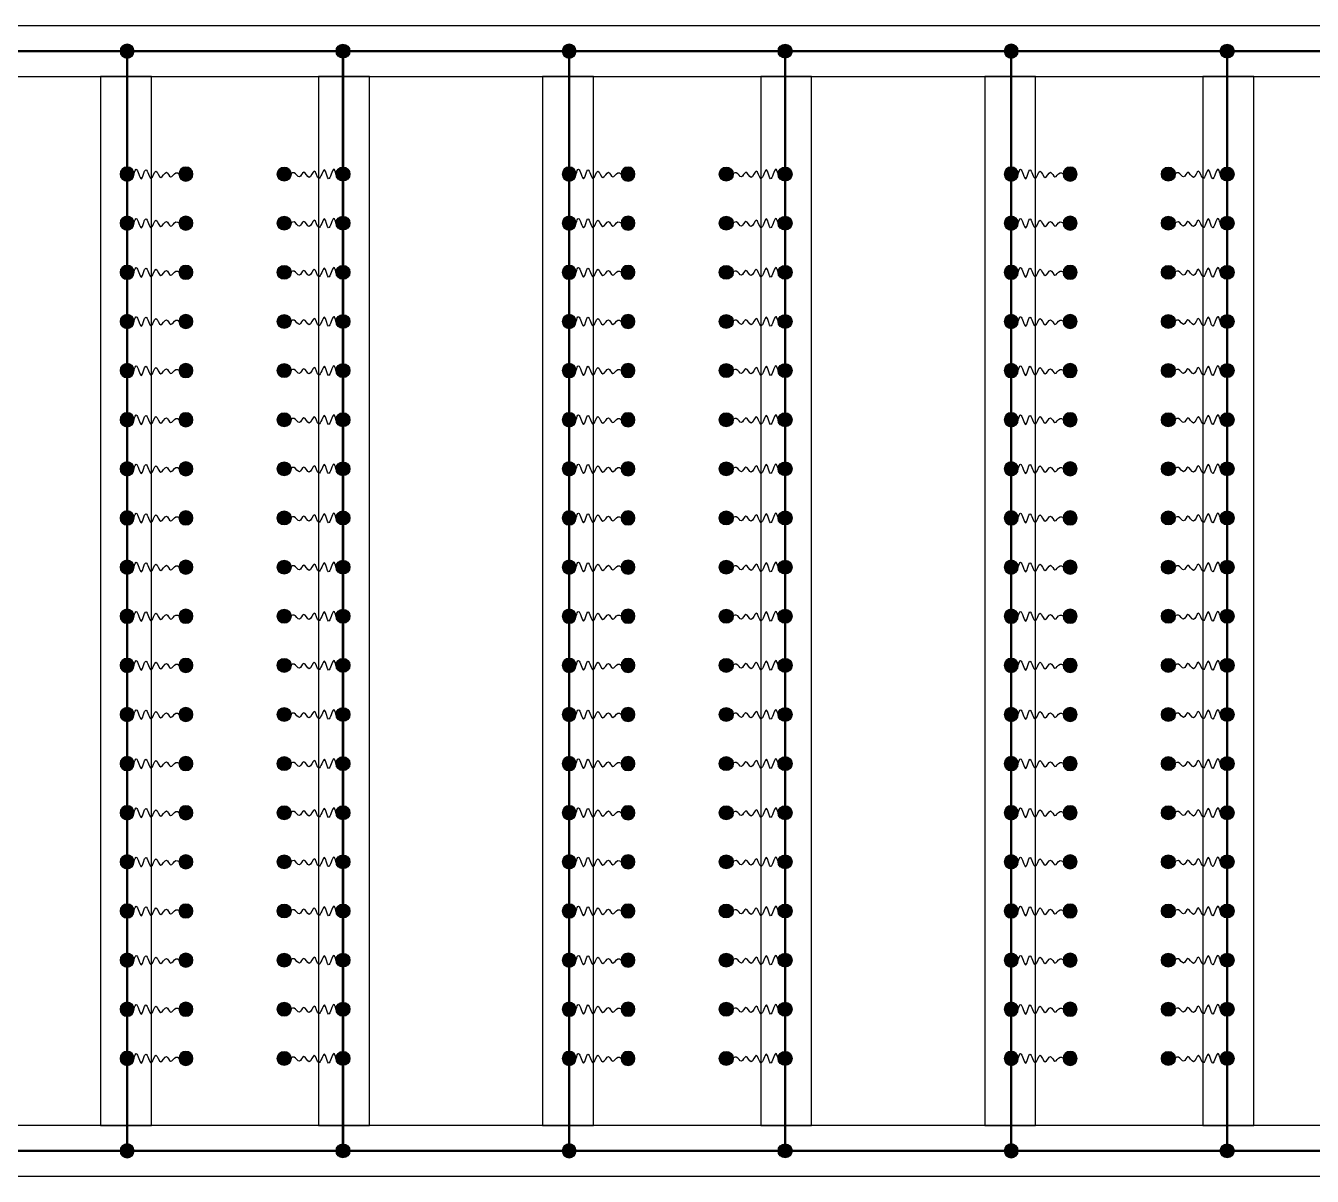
# Model space of a CAD drawing. Header units: millimetres. Extents: x -120884 to 122161, y 4425 to 84147.
# Drawn here: x 37606 to 53321, y 36687 to 50738 of the extents above; entities that cross this region are included whole.
import ezdxf

# ---------------------------------------------------------------- set-up
doc = ezdxf.new("R2010")
doc.units = ezdxf.units.MM
doc.header["$LTSCALE"] = 150
doc.linetypes.add('D1', pattern=[3, 1, -1, 1])
doc.layers.add('-----21 Embeded Wire in Ceiling or Wall_전기', color=3, linetype='Continuous')
doc.layers.add('-----27 Communication Cable Tray', color=2, linetype='Continuous')

# ---------------------------------------------------------------- blocks, each defined once
blk = doc.blocks.new('A$C10f95c32')
h = blk.add_hatch(color=0)
edge = h.paths.add_edge_path()
edge.add_arc((64, 64), 64, 720, 1080, ccw=False)
at = {"color": 0}
blk.add_circle((64, 64), 64, dxfattribs=at)

msp = doc.modelspace()

# ---------------------------------------------------------------- linework, layer by layer
at = {"layer": '-----21 Embeded Wire in Ceiling or Wall_전기', "linetype": 'D1', "ltscale": 0.5, "const_width": 30, "elevation": 0}
msp.add_lwpolyline([(26350.4, 50427.1), (86374.4, 50427.1), (86374.4, 36997.7), (26350.4, 36997.7)], close=True, dxfattribs=at)
for points in [[(38843.7, 36997.7), (38843.7, 50427.1)], [(41481, 36997.7), (41481, 50427.1)], [(44243.7, 36997.7), (44243.7, 50427.1)], [(46881, 36997.7), (46881, 50427.1)], [(49643.7, 36997.7), (49643.7, 50427.1)], [(52281, 36997.7), (52281, 50427.1)]]:
    msp.add_lwpolyline(points, dxfattribs=at)
at = {"layer": '-----21 Embeded Wire in Ceiling or Wall_전기'}
for points in [[(38843.7, 48926.2), (38897.4, 48867.4), (38956.5, 48984.9), (39020.4, 48868.1), (39071.4, 48978.8), (39138.7, 48872.1), (39195.8, 48963.8), (39256.3, 48885.7), (39323.6, 48948.2), (39375.9, 48891.2), (39439.3, 48941.4), (39522.9, 48912.2), (39562.4, 48926.2)], [(41481, 48926.2), (41427.3, 48867.4), (41368.2, 48984.9), (41304.3, 48868.1), (41253.3, 48978.8), (41186, 48872.1), (41128.9, 48963.8), (41068.4, 48885.7), (41001.1, 48948.2), (40948.8, 48891.2), (40885.4, 48941.4), (40801.8, 48912.2), (40762.4, 48926.2)], [(44243.7, 48926.2), (44297.4, 48867.4), (44356.5, 48984.9), (44420.4, 48868.1), (44471.4, 48978.8), (44538.7, 48872.1), (44595.8, 48963.8), (44656.3, 48885.7), (44723.6, 48948.2), (44775.9, 48891.2), (44839.3, 48941.4), (44922.9, 48912.2), (44962.4, 48926.2)], [(46881, 48926.2), (46827.3, 48867.4), (46768.2, 48984.9), (46704.3, 48868.1), (46653.3, 48978.8), (46586, 48872.1), (46528.9, 48963.8), (46468.4, 48885.7), (46401.1, 48948.2), (46348.8, 48891.2), (46285.4, 48941.4), (46201.8, 48912.2), (46162.4, 48926.2)], [(49643.7, 48926.2), (49697.4, 48867.4), (49756.5, 48984.9), (49820.4, 48868.1), (49871.4, 48978.8), (49938.7, 48872.1), (49995.8, 48963.8), (50056.3, 48885.7), (50123.6, 48948.2), (50175.9, 48891.2), (50239.3, 48941.4), (50322.9, 48912.2), (50362.4, 48926.2)], [(52281, 48926.2), (52227.3, 48867.4), (52168.2, 48984.9), (52104.3, 48868.1), (52053.3, 48978.8), (51986, 48872.1), (51928.9, 48963.8), (51868.4, 48885.7), (51801.1, 48948.2), (51748.8, 48891.2), (51685.4, 48941.4), (51601.8, 48912.2), (51562.4, 48926.2)], [(38843.7, 48326.2), (38897.4, 48267.4), (38956.5, 48384.9), (39020.4, 48268.1), (39071.4, 48378.8), (39138.7, 48272.1), (39195.8, 48363.8), (39256.3, 48285.7), (39323.6, 48348.2), (39375.9, 48291.2), (39439.3, 48341.4), (39522.9, 48312.2), (39562.4, 48326.2)], [(41481, 48326.2), (41427.3, 48267.4), (41368.2, 48384.9), (41304.3, 48268.1), (41253.3, 48378.8), (41186, 48272.1), (41128.9, 48363.8), (41068.4, 48285.7), (41001.1, 48348.2), (40948.8, 48291.2), (40885.4, 48341.4), (40801.8, 48312.2), (40762.4, 48326.2)], [(44243.7, 48326.2), (44297.4, 48267.4), (44356.5, 48384.9), (44420.4, 48268.1), (44471.4, 48378.8), (44538.7, 48272.1), (44595.8, 48363.8), (44656.3, 48285.7), (44723.6, 48348.2), (44775.9, 48291.2), (44839.3, 48341.4), (44922.9, 48312.2), (44962.4, 48326.2)], [(46881, 48326.2), (46827.3, 48267.4), (46768.2, 48384.9), (46704.3, 48268.1), (46653.3, 48378.8), (46586, 48272.1), (46528.9, 48363.8), (46468.4, 48285.7), (46401.1, 48348.2), (46348.8, 48291.2), (46285.4, 48341.4), (46201.8, 48312.2), (46162.4, 48326.2)], [(49643.7, 48326.2), (49697.4, 48267.4), (49756.5, 48384.9), (49820.4, 48268.1), (49871.4, 48378.8), (49938.7, 48272.1), (49995.8, 48363.8), (50056.3, 48285.7), (50123.6, 48348.2), (50175.9, 48291.2), (50239.3, 48341.4), (50322.9, 48312.2), (50362.4, 48326.2)], [(52281, 48326.2), (52227.3, 48267.4), (52168.2, 48384.9), (52104.3, 48268.1), (52053.3, 48378.8), (51986, 48272.1), (51928.9, 48363.8), (51868.4, 48285.7), (51801.1, 48348.2), (51748.8, 48291.2), (51685.4, 48341.4), (51601.8, 48312.2), (51562.4, 48326.2)], [(38843.7, 47726.2), (38897.4, 47667.4), (38956.5, 47784.9), (39020.4, 47668.1), (39071.4, 47778.8), (39138.7, 47672.1), (39195.8, 47763.8), (39256.3, 47685.7), (39323.6, 47748.2), (39375.9, 47691.2), (39439.3, 47741.4), (39522.9, 47712.2), (39562.4, 47726.2)], [(41481, 47726.2), (41427.3, 47667.4), (41368.2, 47784.9), (41304.3, 47668.1), (41253.3, 47778.8), (41186, 47672.1), (41128.9, 47763.8), (41068.4, 47685.7), (41001.1, 47748.2), (40948.8, 47691.2), (40885.4, 47741.4), (40801.8, 47712.2), (40762.4, 47726.2)], [(44243.7, 47726.2), (44297.4, 47667.4), (44356.5, 47784.9), (44420.4, 47668.1), (44471.4, 47778.8), (44538.7, 47672.1), (44595.8, 47763.8), (44656.3, 47685.7), (44723.6, 47748.2), (44775.9, 47691.2), (44839.3, 47741.4), (44922.9, 47712.2), (44962.4, 47726.2)], [(46881, 47726.2), (46827.3, 47667.4), (46768.2, 47784.9), (46704.3, 47668.1), (46653.3, 47778.8), (46586, 47672.1), (46528.9, 47763.8), (46468.4, 47685.7), (46401.1, 47748.2), (46348.8, 47691.2), (46285.4, 47741.4), (46201.8, 47712.2), (46162.4, 47726.2)], [(49643.7, 47726.2), (49697.4, 47667.4), (49756.5, 47784.9), (49820.4, 47668.1), (49871.4, 47778.8), (49938.7, 47672.1), (49995.8, 47763.8), (50056.3, 47685.7), (50123.6, 47748.2), (50175.9, 47691.2), (50239.3, 47741.4), (50322.9, 47712.2), (50362.4, 47726.2)], [(52281, 47726.2), (52227.3, 47667.4), (52168.2, 47784.9), (52104.3, 47668.1), (52053.3, 47778.8), (51986, 47672.1), (51928.9, 47763.8), (51868.4, 47685.7), (51801.1, 47748.2), (51748.8, 47691.2), (51685.4, 47741.4), (51601.8, 47712.2), (51562.4, 47726.2)], [(38843.7, 47126.2), (38897.4, 47067.4), (38956.5, 47184.9), (39020.4, 47068.1), (39071.4, 47178.8), (39138.7, 47072.1), (39195.8, 47163.8), (39256.3, 47085.7), (39323.6, 47148.2), (39375.9, 47091.2), (39439.3, 47141.4), (39522.9, 47112.2), (39562.4, 47126.2)], [(41481, 47126.2), (41427.3, 47067.4), (41368.2, 47184.9), (41304.3, 47068.1), (41253.3, 47178.8), (41186, 47072.1), (41128.9, 47163.8), (41068.4, 47085.7), (41001.1, 47148.2), (40948.8, 47091.2), (40885.4, 47141.4), (40801.8, 47112.2), (40762.4, 47126.2)], [(44243.7, 47126.2), (44297.4, 47067.4), (44356.5, 47184.9), (44420.4, 47068.1), (44471.4, 47178.8), (44538.7, 47072.1), (44595.8, 47163.8), (44656.3, 47085.7), (44723.6, 47148.2), (44775.9, 47091.2), (44839.3, 47141.4), (44922.9, 47112.2), (44962.4, 47126.2)], [(46881, 47126.2), (46827.3, 47067.4), (46768.2, 47184.9), (46704.3, 47068.1), (46653.3, 47178.8), (46586, 47072.1), (46528.9, 47163.8), (46468.4, 47085.7), (46401.1, 47148.2), (46348.8, 47091.2), (46285.4, 47141.4), (46201.8, 47112.2), (46162.4, 47126.2)], [(49643.7, 47126.2), (49697.4, 47067.4), (49756.5, 47184.9), (49820.4, 47068.1), (49871.4, 47178.8), (49938.7, 47072.1), (49995.8, 47163.8), (50056.3, 47085.7), (50123.6, 47148.2), (50175.9, 47091.2), (50239.3, 47141.4), (50322.9, 47112.2), (50362.4, 47126.2)], [(52281, 47126.2), (52227.3, 47067.4), (52168.2, 47184.9), (52104.3, 47068.1), (52053.3, 47178.8), (51986, 47072.1), (51928.9, 47163.8), (51868.4, 47085.7), (51801.1, 47148.2), (51748.8, 47091.2), (51685.4, 47141.4), (51601.8, 47112.2), (51562.4, 47126.2)], [(38843.7, 46526.2), (38897.4, 46467.4), (38956.5, 46584.9), (39020.4, 46468.1), (39071.4, 46578.8), (39138.7, 46472.1), (39195.8, 46563.8), (39256.3, 46485.7), (39323.6, 46548.2), (39375.9, 46491.2), (39439.3, 46541.4), (39522.9, 46512.2), (39562.4, 46526.2)], [(41481, 46526.2), (41427.3, 46467.4), (41368.2, 46584.9), (41304.3, 46468.1), (41253.3, 46578.8), (41186, 46472.1), (41128.9, 46563.8), (41068.4, 46485.7), (41001.1, 46548.2), (40948.8, 46491.2), (40885.4, 46541.4), (40801.8, 46512.2), (40762.4, 46526.2)], [(44243.7, 46526.2), (44297.4, 46467.4), (44356.5, 46584.9), (44420.4, 46468.1), (44471.4, 46578.8), (44538.7, 46472.1), (44595.8, 46563.8), (44656.3, 46485.7), (44723.6, 46548.2), (44775.9, 46491.2), (44839.3, 46541.4), (44922.9, 46512.2), (44962.4, 46526.2)], [(46881, 46526.2), (46827.3, 46467.4), (46768.2, 46584.9), (46704.3, 46468.1), (46653.3, 46578.8), (46586, 46472.1), (46528.9, 46563.8), (46468.4, 46485.7), (46401.1, 46548.2), (46348.8, 46491.2), (46285.4, 46541.4), (46201.8, 46512.2), (46162.4, 46526.2)], [(49643.7, 46526.2), (49697.4, 46467.4), (49756.5, 46584.9), (49820.4, 46468.1), (49871.4, 46578.8), (49938.7, 46472.1), (49995.8, 46563.8), (50056.3, 46485.7), (50123.6, 46548.2), (50175.9, 46491.2), (50239.3, 46541.4), (50322.9, 46512.2), (50362.4, 46526.2)], [(52281, 46526.2), (52227.3, 46467.4), (52168.2, 46584.9), (52104.3, 46468.1), (52053.3, 46578.8), (51986, 46472.1), (51928.9, 46563.8), (51868.4, 46485.7), (51801.1, 46548.2), (51748.8, 46491.2), (51685.4, 46541.4), (51601.8, 46512.2), (51562.4, 46526.2)], [(38843.7, 45926.2), (38897.4, 45867.4), (38956.5, 45984.9), (39020.4, 45868.1), (39071.4, 45978.8), (39138.7, 45872.1), (39195.8, 45963.8), (39256.3, 45885.7), (39323.6, 45948.2), (39375.9, 45891.2), (39439.3, 45941.4), (39522.9, 45912.2), (39562.4, 45926.2)], [(41481, 45926.2), (41427.3, 45867.4), (41368.2, 45984.9), (41304.3, 45868.1), (41253.3, 45978.8), (41186, 45872.1), (41128.9, 45963.8), (41068.4, 45885.7), (41001.1, 45948.2), (40948.8, 45891.2), (40885.4, 45941.4), (40801.8, 45912.2), (40762.4, 45926.2)], [(44243.7, 45926.2), (44297.4, 45867.4), (44356.5, 45984.9), (44420.4, 45868.1), (44471.4, 45978.8), (44538.7, 45872.1), (44595.8, 45963.8), (44656.3, 45885.7), (44723.6, 45948.2), (44775.9, 45891.2), (44839.3, 45941.4), (44922.9, 45912.2), (44962.4, 45926.2)], [(46881, 45926.2), (46827.3, 45867.4), (46768.2, 45984.9), (46704.3, 45868.1), (46653.3, 45978.8), (46586, 45872.1), (46528.9, 45963.8), (46468.4, 45885.7), (46401.1, 45948.2), (46348.8, 45891.2), (46285.4, 45941.4), (46201.8, 45912.2), (46162.4, 45926.2)], [(49643.7, 45926.2), (49697.4, 45867.4), (49756.5, 45984.9), (49820.4, 45868.1), (49871.4, 45978.8), (49938.7, 45872.1), (49995.8, 45963.8), (50056.3, 45885.7), (50123.6, 45948.2), (50175.9, 45891.2), (50239.3, 45941.4), (50322.9, 45912.2), (50362.4, 45926.2)], [(52281, 45926.2), (52227.3, 45867.4), (52168.2, 45984.9), (52104.3, 45868.1), (52053.3, 45978.8), (51986, 45872.1), (51928.9, 45963.8), (51868.4, 45885.7), (51801.1, 45948.2), (51748.8, 45891.2), (51685.4, 45941.4), (51601.8, 45912.2), (51562.4, 45926.2)], [(38843.7, 45326.2), (38897.4, 45267.4), (38956.5, 45384.9), (39020.4, 45268.1), (39071.4, 45378.8), (39138.7, 45272.1), (39195.8, 45363.8), (39256.3, 45285.7), (39323.6, 45348.2), (39375.9, 45291.2), (39439.3, 45341.4), (39522.9, 45312.2), (39562.4, 45326.2)], [(41481, 45326.2), (41427.3, 45267.4), (41368.2, 45384.9), (41304.3, 45268.1), (41253.3, 45378.8), (41186, 45272.1), (41128.9, 45363.8), (41068.4, 45285.7), (41001.1, 45348.2), (40948.8, 45291.2), (40885.4, 45341.4), (40801.8, 45312.2), (40762.4, 45326.2)], [(44243.7, 45326.2), (44297.4, 45267.4), (44356.5, 45384.9), (44420.4, 45268.1), (44471.4, 45378.8), (44538.7, 45272.1), (44595.8, 45363.8), (44656.3, 45285.7), (44723.6, 45348.2), (44775.9, 45291.2), (44839.3, 45341.4), (44922.9, 45312.2), (44962.4, 45326.2)], [(46881, 45326.2), (46827.3, 45267.4), (46768.2, 45384.9), (46704.3, 45268.1), (46653.3, 45378.8), (46586, 45272.1), (46528.9, 45363.8), (46468.4, 45285.7), (46401.1, 45348.2), (46348.8, 45291.2), (46285.4, 45341.4), (46201.8, 45312.2), (46162.4, 45326.2)], [(49643.7, 45326.2), (49697.4, 45267.4), (49756.5, 45384.9), (49820.4, 45268.1), (49871.4, 45378.8), (49938.7, 45272.1), (49995.8, 45363.8), (50056.3, 45285.7), (50123.6, 45348.2), (50175.9, 45291.2), (50239.3, 45341.4), (50322.9, 45312.2), (50362.4, 45326.2)], [(52281, 45326.2), (52227.3, 45267.4), (52168.2, 45384.9), (52104.3, 45268.1), (52053.3, 45378.8), (51986, 45272.1), (51928.9, 45363.8), (51868.4, 45285.7), (51801.1, 45348.2), (51748.8, 45291.2), (51685.4, 45341.4), (51601.8, 45312.2), (51562.4, 45326.2)], [(38843.7, 44726.2), (38897.4, 44667.4), (38956.5, 44784.9), (39020.4, 44668.1), (39071.4, 44778.8), (39138.7, 44672.1), (39195.8, 44763.8), (39256.3, 44685.7), (39323.6, 44748.2), (39375.9, 44691.2), (39439.3, 44741.4), (39522.9, 44712.2), (39562.4, 44726.2)], [(41481, 44726.2), (41427.3, 44667.4), (41368.2, 44784.9), (41304.3, 44668.1), (41253.3, 44778.8), (41186, 44672.1), (41128.9, 44763.8), (41068.4, 44685.7), (41001.1, 44748.2), (40948.8, 44691.2), (40885.4, 44741.4), (40801.8, 44712.2), (40762.4, 44726.2)], [(44243.7, 44726.2), (44297.4, 44667.4), (44356.5, 44784.9), (44420.4, 44668.1), (44471.4, 44778.8), (44538.7, 44672.1), (44595.8, 44763.8), (44656.3, 44685.7), (44723.6, 44748.2), (44775.9, 44691.2), (44839.3, 44741.4), (44922.9, 44712.2), (44962.4, 44726.2)], [(46881, 44726.2), (46827.3, 44667.4), (46768.2, 44784.9), (46704.3, 44668.1), (46653.3, 44778.8), (46586, 44672.1), (46528.9, 44763.8), (46468.4, 44685.7), (46401.1, 44748.2), (46348.8, 44691.2), (46285.4, 44741.4), (46201.8, 44712.2), (46162.4, 44726.2)], [(49643.7, 44726.2), (49697.4, 44667.4), (49756.5, 44784.9), (49820.4, 44668.1), (49871.4, 44778.8), (49938.7, 44672.1), (49995.8, 44763.8), (50056.3, 44685.7), (50123.6, 44748.2), (50175.9, 44691.2), (50239.3, 44741.4), (50322.9, 44712.2), (50362.4, 44726.2)], [(52281, 44726.2), (52227.3, 44667.4), (52168.2, 44784.9), (52104.3, 44668.1), (52053.3, 44778.8), (51986, 44672.1), (51928.9, 44763.8), (51868.4, 44685.7), (51801.1, 44748.2), (51748.8, 44691.2), (51685.4, 44741.4), (51601.8, 44712.2), (51562.4, 44726.2)], [(38843.7, 44126.2), (38897.4, 44067.4), (38956.5, 44184.9), (39020.4, 44068.1), (39071.4, 44178.8), (39138.7, 44072.1), (39195.8, 44163.8), (39256.3, 44085.7), (39323.6, 44148.2), (39375.9, 44091.2), (39439.3, 44141.4), (39522.9, 44112.2), (39562.4, 44126.2)], [(41481, 44126.2), (41427.3, 44067.4), (41368.2, 44184.9), (41304.3, 44068.1), (41253.3, 44178.8), (41186, 44072.1), (41128.9, 44163.8), (41068.4, 44085.7), (41001.1, 44148.2), (40948.8, 44091.2), (40885.4, 44141.4), (40801.8, 44112.2), (40762.4, 44126.2)], [(44243.7, 44126.2), (44297.4, 44067.4), (44356.5, 44184.9), (44420.4, 44068.1), (44471.4, 44178.8), (44538.7, 44072.1), (44595.8, 44163.8), (44656.3, 44085.7), (44723.6, 44148.2), (44775.9, 44091.2), (44839.3, 44141.4), (44922.9, 44112.2), (44962.4, 44126.2)], [(46881, 44126.2), (46827.3, 44067.4), (46768.2, 44184.9), (46704.3, 44068.1), (46653.3, 44178.8), (46586, 44072.1), (46528.9, 44163.8), (46468.4, 44085.7), (46401.1, 44148.2), (46348.8, 44091.2), (46285.4, 44141.4), (46201.8, 44112.2), (46162.4, 44126.2)], [(49643.7, 44126.2), (49697.4, 44067.4), (49756.5, 44184.9), (49820.4, 44068.1), (49871.4, 44178.8), (49938.7, 44072.1), (49995.8, 44163.8), (50056.3, 44085.7), (50123.6, 44148.2), (50175.9, 44091.2), (50239.3, 44141.4), (50322.9, 44112.2), (50362.4, 44126.2)], [(52281, 44126.2), (52227.3, 44067.4), (52168.2, 44184.9), (52104.3, 44068.1), (52053.3, 44178.8), (51986, 44072.1), (51928.9, 44163.8), (51868.4, 44085.7), (51801.1, 44148.2), (51748.8, 44091.2), (51685.4, 44141.4), (51601.8, 44112.2), (51562.4, 44126.2)], [(38843.7, 43526.2), (38897.4, 43467.4), (38956.5, 43584.9), (39020.4, 43468.1), (39071.4, 43578.8), (39138.7, 43472.1), (39195.8, 43563.8), (39256.3, 43485.7), (39323.6, 43548.2), (39375.9, 43491.2), (39439.3, 43541.4), (39522.9, 43512.2), (39562.4, 43526.2)], [(41481, 43526.2), (41427.3, 43467.4), (41368.2, 43584.9), (41304.3, 43468.1), (41253.3, 43578.8), (41186, 43472.1), (41128.9, 43563.8), (41068.4, 43485.7), (41001.1, 43548.2), (40948.8, 43491.2), (40885.4, 43541.4), (40801.8, 43512.2), (40762.4, 43526.2)], [(44243.7, 43526.2), (44297.4, 43467.4), (44356.5, 43584.9), (44420.4, 43468.1), (44471.4, 43578.8), (44538.7, 43472.1), (44595.8, 43563.8), (44656.3, 43485.7), (44723.6, 43548.2), (44775.9, 43491.2), (44839.3, 43541.4), (44922.9, 43512.2), (44962.4, 43526.2)], [(46881, 43526.2), (46827.3, 43467.4), (46768.2, 43584.9), (46704.3, 43468.1), (46653.3, 43578.8), (46586, 43472.1), (46528.9, 43563.8), (46468.4, 43485.7), (46401.1, 43548.2), (46348.8, 43491.2), (46285.4, 43541.4), (46201.8, 43512.2), (46162.4, 43526.2)], [(49643.7, 43526.2), (49697.4, 43467.4), (49756.5, 43584.9), (49820.4, 43468.1), (49871.4, 43578.8), (49938.7, 43472.1), (49995.8, 43563.8), (50056.3, 43485.7), (50123.6, 43548.2), (50175.9, 43491.2), (50239.3, 43541.4), (50322.9, 43512.2), (50362.4, 43526.2)], [(52281, 43526.2), (52227.3, 43467.4), (52168.2, 43584.9), (52104.3, 43468.1), (52053.3, 43578.8), (51986, 43472.1), (51928.9, 43563.8), (51868.4, 43485.7), (51801.1, 43548.2), (51748.8, 43491.2), (51685.4, 43541.4), (51601.8, 43512.2), (51562.4, 43526.2)], [(38843.7, 42926.2), (38897.4, 42867.4), (38956.5, 42984.9), (39020.4, 42868.1), (39071.4, 42978.8), (39138.7, 42872.1), (39195.8, 42963.8), (39256.3, 42885.7), (39323.6, 42948.2), (39375.9, 42891.2), (39439.3, 42941.4), (39522.9, 42912.2), (39562.4, 42926.2)], [(41481, 42926.2), (41427.3, 42867.4), (41368.2, 42984.9), (41304.3, 42868.1), (41253.3, 42978.8), (41186, 42872.1), (41128.9, 42963.8), (41068.4, 42885.7), (41001.1, 42948.2), (40948.8, 42891.2), (40885.4, 42941.4), (40801.8, 42912.2), (40762.4, 42926.2)], [(44243.7, 42926.2), (44297.4, 42867.4), (44356.5, 42984.9), (44420.4, 42868.1), (44471.4, 42978.8), (44538.7, 42872.1), (44595.8, 42963.8), (44656.3, 42885.7), (44723.6, 42948.2), (44775.9, 42891.2), (44839.3, 42941.4), (44922.9, 42912.2), (44962.4, 42926.2)], [(46881, 42926.2), (46827.3, 42867.4), (46768.2, 42984.9), (46704.3, 42868.1), (46653.3, 42978.8), (46586, 42872.1), (46528.9, 42963.8), (46468.4, 42885.7), (46401.1, 42948.2), (46348.8, 42891.2), (46285.4, 42941.4), (46201.8, 42912.2), (46162.4, 42926.2)], [(49643.7, 42926.2), (49697.4, 42867.4), (49756.5, 42984.9), (49820.4, 42868.1), (49871.4, 42978.8), (49938.7, 42872.1), (49995.8, 42963.8), (50056.3, 42885.7), (50123.6, 42948.2), (50175.9, 42891.2), (50239.3, 42941.4), (50322.9, 42912.2), (50362.4, 42926.2)], [(52281, 42926.2), (52227.3, 42867.4), (52168.2, 42984.9), (52104.3, 42868.1), (52053.3, 42978.8), (51986, 42872.1), (51928.9, 42963.8), (51868.4, 42885.7), (51801.1, 42948.2), (51748.8, 42891.2), (51685.4, 42941.4), (51601.8, 42912.2), (51562.4, 42926.2)], [(38843.7, 42326.2), (38897.4, 42267.4), (38956.5, 42384.9), (39020.4, 42268.1), (39071.4, 42378.8), (39138.7, 42272.1), (39195.8, 42363.8), (39256.3, 42285.7), (39323.6, 42348.2), (39375.9, 42291.2), (39439.3, 42341.4), (39522.9, 42312.2), (39562.4, 42326.2)], [(41481, 42326.2), (41427.3, 42267.4), (41368.2, 42384.9), (41304.3, 42268.1), (41253.3, 42378.8), (41186, 42272.1), (41128.9, 42363.8), (41068.4, 42285.7), (41001.1, 42348.2), (40948.8, 42291.2), (40885.4, 42341.4), (40801.8, 42312.2), (40762.4, 42326.2)], [(44243.7, 42326.2), (44297.4, 42267.4), (44356.5, 42384.9), (44420.4, 42268.1), (44471.4, 42378.8), (44538.7, 42272.1), (44595.8, 42363.8), (44656.3, 42285.7), (44723.6, 42348.2), (44775.9, 42291.2), (44839.3, 42341.4), (44922.9, 42312.2), (44962.4, 42326.2)], [(46881, 42326.2), (46827.3, 42267.4), (46768.2, 42384.9), (46704.3, 42268.1), (46653.3, 42378.8), (46586, 42272.1), (46528.9, 42363.8), (46468.4, 42285.7), (46401.1, 42348.2), (46348.8, 42291.2), (46285.4, 42341.4), (46201.8, 42312.2), (46162.4, 42326.2)], [(49643.7, 42326.2), (49697.4, 42267.4), (49756.5, 42384.9), (49820.4, 42268.1), (49871.4, 42378.8), (49938.7, 42272.1), (49995.8, 42363.8), (50056.3, 42285.7), (50123.6, 42348.2), (50175.9, 42291.2), (50239.3, 42341.4), (50322.9, 42312.2), (50362.4, 42326.2)], [(52281, 42326.2), (52227.3, 42267.4), (52168.2, 42384.9), (52104.3, 42268.1), (52053.3, 42378.8), (51986, 42272.1), (51928.9, 42363.8), (51868.4, 42285.7), (51801.1, 42348.2), (51748.8, 42291.2), (51685.4, 42341.4), (51601.8, 42312.2), (51562.4, 42326.2)], [(38843.7, 41726.2), (38897.4, 41667.4), (38956.5, 41784.9), (39020.4, 41668.1), (39071.4, 41778.8), (39138.7, 41672.1), (39195.8, 41763.8), (39256.3, 41685.7), (39323.6, 41748.2), (39375.9, 41691.2), (39439.3, 41741.4), (39522.9, 41712.2), (39562.4, 41726.2)], [(41481, 41726.2), (41427.3, 41667.4), (41368.2, 41784.9), (41304.3, 41668.1), (41253.3, 41778.8), (41186, 41672.1), (41128.9, 41763.8), (41068.4, 41685.7), (41001.1, 41748.2), (40948.8, 41691.2), (40885.4, 41741.4), (40801.8, 41712.2), (40762.4, 41726.2)], [(44243.7, 41726.2), (44297.4, 41667.4), (44356.5, 41784.9), (44420.4, 41668.1), (44471.4, 41778.8), (44538.7, 41672.1), (44595.8, 41763.8), (44656.3, 41685.7), (44723.6, 41748.2), (44775.9, 41691.2), (44839.3, 41741.4), (44922.9, 41712.2), (44962.4, 41726.2)], [(46881, 41726.2), (46827.3, 41667.4), (46768.2, 41784.9), (46704.3, 41668.1), (46653.3, 41778.8), (46586, 41672.1), (46528.9, 41763.8), (46468.4, 41685.7), (46401.1, 41748.2), (46348.8, 41691.2), (46285.4, 41741.4), (46201.8, 41712.2), (46162.4, 41726.2)], [(49643.7, 41726.2), (49697.4, 41667.4), (49756.5, 41784.9), (49820.4, 41668.1), (49871.4, 41778.8), (49938.7, 41672.1), (49995.8, 41763.8), (50056.3, 41685.7), (50123.6, 41748.2), (50175.9, 41691.2), (50239.3, 41741.4), (50322.9, 41712.2), (50362.4, 41726.2)], [(52281, 41726.2), (52227.3, 41667.4), (52168.2, 41784.9), (52104.3, 41668.1), (52053.3, 41778.8), (51986, 41672.1), (51928.9, 41763.8), (51868.4, 41685.7), (51801.1, 41748.2), (51748.8, 41691.2), (51685.4, 41741.4), (51601.8, 41712.2), (51562.4, 41726.2)], [(38843.7, 41126.2), (38897.4, 41067.4), (38956.5, 41184.9), (39020.4, 41068.1), (39071.4, 41178.8), (39138.7, 41072.1), (39195.8, 41163.8), (39256.3, 41085.7), (39323.6, 41148.2), (39375.9, 41091.2), (39439.3, 41141.4), (39522.9, 41112.2), (39562.4, 41126.2)], [(41481, 41126.2), (41427.3, 41067.4), (41368.2, 41184.9), (41304.3, 41068.1), (41253.3, 41178.8), (41186, 41072.1), (41128.9, 41163.8), (41068.4, 41085.7), (41001.1, 41148.2), (40948.8, 41091.2), (40885.4, 41141.4), (40801.8, 41112.2), (40762.4, 41126.2)], [(44243.7, 41126.2), (44297.4, 41067.4), (44356.5, 41184.9), (44420.4, 41068.1), (44471.4, 41178.8), (44538.7, 41072.1), (44595.8, 41163.8), (44656.3, 41085.7), (44723.6, 41148.2), (44775.9, 41091.2), (44839.3, 41141.4), (44922.9, 41112.2), (44962.4, 41126.2)], [(46881, 41126.2), (46827.3, 41067.4), (46768.2, 41184.9), (46704.3, 41068.1), (46653.3, 41178.8), (46586, 41072.1), (46528.9, 41163.8), (46468.4, 41085.7), (46401.1, 41148.2), (46348.8, 41091.2), (46285.4, 41141.4), (46201.8, 41112.2), (46162.4, 41126.2)], [(49643.7, 41126.2), (49697.4, 41067.4), (49756.5, 41184.9), (49820.4, 41068.1), (49871.4, 41178.8), (49938.7, 41072.1), (49995.8, 41163.8), (50056.3, 41085.7), (50123.6, 41148.2), (50175.9, 41091.2), (50239.3, 41141.4), (50322.9, 41112.2), (50362.4, 41126.2)], [(52281, 41126.2), (52227.3, 41067.4), (52168.2, 41184.9), (52104.3, 41068.1), (52053.3, 41178.8), (51986, 41072.1), (51928.9, 41163.8), (51868.4, 41085.7), (51801.1, 41148.2), (51748.8, 41091.2), (51685.4, 41141.4), (51601.8, 41112.2), (51562.4, 41126.2)], [(38843.7, 40526.2), (38897.4, 40467.4), (38956.5, 40584.9), (39020.4, 40468.1), (39071.4, 40578.8), (39138.7, 40472.1), (39195.8, 40563.8), (39256.3, 40485.7), (39323.6, 40548.2), (39375.9, 40491.2), (39439.3, 40541.4), (39522.9, 40512.2), (39562.4, 40526.2)], [(41481, 40526.2), (41427.3, 40467.4), (41368.2, 40584.9), (41304.3, 40468.1), (41253.3, 40578.8), (41186, 40472.1), (41128.9, 40563.8), (41068.4, 40485.7), (41001.1, 40548.2), (40948.8, 40491.2), (40885.4, 40541.4), (40801.8, 40512.2), (40762.4, 40526.2)], [(44243.7, 40526.2), (44297.4, 40467.4), (44356.5, 40584.9), (44420.4, 40468.1), (44471.4, 40578.8), (44538.7, 40472.1), (44595.8, 40563.8), (44656.3, 40485.7), (44723.6, 40548.2), (44775.9, 40491.2), (44839.3, 40541.4), (44922.9, 40512.2), (44962.4, 40526.2)], [(46881, 40526.2), (46827.3, 40467.4), (46768.2, 40584.9), (46704.3, 40468.1), (46653.3, 40578.8), (46586, 40472.1), (46528.9, 40563.8), (46468.4, 40485.7), (46401.1, 40548.2), (46348.8, 40491.2), (46285.4, 40541.4), (46201.8, 40512.2), (46162.4, 40526.2)], [(49643.7, 40526.2), (49697.4, 40467.4), (49756.5, 40584.9), (49820.4, 40468.1), (49871.4, 40578.8), (49938.7, 40472.1), (49995.8, 40563.8), (50056.3, 40485.7), (50123.6, 40548.2), (50175.9, 40491.2), (50239.3, 40541.4), (50322.9, 40512.2), (50362.4, 40526.2)], [(52281, 40526.2), (52227.3, 40467.4), (52168.2, 40584.9), (52104.3, 40468.1), (52053.3, 40578.8), (51986, 40472.1), (51928.9, 40563.8), (51868.4, 40485.7), (51801.1, 40548.2), (51748.8, 40491.2), (51685.4, 40541.4), (51601.8, 40512.2), (51562.4, 40526.2)], [(38843.7, 39926.2), (38897.4, 39867.4), (38956.5, 39984.9), (39020.4, 39868.1), (39071.4, 39978.8), (39138.7, 39872.1), (39195.8, 39963.8), (39256.3, 39885.7), (39323.6, 39948.2), (39375.9, 39891.2), (39439.3, 39941.4), (39522.9, 39912.2), (39562.4, 39926.2)], [(41481, 39926.2), (41427.3, 39867.4), (41368.2, 39984.9), (41304.3, 39868.1), (41253.3, 39978.8), (41186, 39872.1), (41128.9, 39963.8), (41068.4, 39885.7), (41001.1, 39948.2), (40948.8, 39891.2), (40885.4, 39941.4), (40801.8, 39912.2), (40762.4, 39926.2)], [(44243.7, 39926.2), (44297.4, 39867.4), (44356.5, 39984.9), (44420.4, 39868.1), (44471.4, 39978.8), (44538.7, 39872.1), (44595.8, 39963.8), (44656.3, 39885.7), (44723.6, 39948.2), (44775.9, 39891.2), (44839.3, 39941.4), (44922.9, 39912.2), (44962.4, 39926.2)], [(46881, 39926.2), (46827.3, 39867.4), (46768.2, 39984.9), (46704.3, 39868.1), (46653.3, 39978.8), (46586, 39872.1), (46528.9, 39963.8), (46468.4, 39885.7), (46401.1, 39948.2), (46348.8, 39891.2), (46285.4, 39941.4), (46201.8, 39912.2), (46162.4, 39926.2)], [(49643.7, 39926.2), (49697.4, 39867.4), (49756.5, 39984.9), (49820.4, 39868.1), (49871.4, 39978.8), (49938.7, 39872.1), (49995.8, 39963.8), (50056.3, 39885.7), (50123.6, 39948.2), (50175.9, 39891.2), (50239.3, 39941.4), (50322.9, 39912.2), (50362.4, 39926.2)], [(52281, 39926.2), (52227.3, 39867.4), (52168.2, 39984.9), (52104.3, 39868.1), (52053.3, 39978.8), (51986, 39872.1), (51928.9, 39963.8), (51868.4, 39885.7), (51801.1, 39948.2), (51748.8, 39891.2), (51685.4, 39941.4), (51601.8, 39912.2), (51562.4, 39926.2)], [(38843.7, 39326.2), (38897.4, 39267.4), (38956.5, 39384.9), (39020.4, 39268.1), (39071.4, 39378.8), (39138.7, 39272.1), (39195.8, 39363.8), (39256.3, 39285.7), (39323.6, 39348.2), (39375.9, 39291.2), (39439.3, 39341.4), (39522.9, 39312.2), (39562.4, 39326.2)], [(41481, 39326.2), (41427.3, 39267.4), (41368.2, 39384.9), (41304.3, 39268.1), (41253.3, 39378.8), (41186, 39272.1), (41128.9, 39363.8), (41068.4, 39285.7), (41001.1, 39348.2), (40948.8, 39291.2), (40885.4, 39341.4), (40801.8, 39312.2), (40762.4, 39326.2)], [(44243.7, 39326.2), (44297.4, 39267.4), (44356.5, 39384.9), (44420.4, 39268.1), (44471.4, 39378.8), (44538.7, 39272.1), (44595.8, 39363.8), (44656.3, 39285.7), (44723.6, 39348.2), (44775.9, 39291.2), (44839.3, 39341.4), (44922.9, 39312.2), (44962.4, 39326.2)], [(46881, 39326.2), (46827.3, 39267.4), (46768.2, 39384.9), (46704.3, 39268.1), (46653.3, 39378.8), (46586, 39272.1), (46528.9, 39363.8), (46468.4, 39285.7), (46401.1, 39348.2), (46348.8, 39291.2), (46285.4, 39341.4), (46201.8, 39312.2), (46162.4, 39326.2)], [(49643.7, 39326.2), (49697.4, 39267.4), (49756.5, 39384.9), (49820.4, 39268.1), (49871.4, 39378.8), (49938.7, 39272.1), (49995.8, 39363.8), (50056.3, 39285.7), (50123.6, 39348.2), (50175.9, 39291.2), (50239.3, 39341.4), (50322.9, 39312.2), (50362.4, 39326.2)], [(52281, 39326.2), (52227.3, 39267.4), (52168.2, 39384.9), (52104.3, 39268.1), (52053.3, 39378.8), (51986, 39272.1), (51928.9, 39363.8), (51868.4, 39285.7), (51801.1, 39348.2), (51748.8, 39291.2), (51685.4, 39341.4), (51601.8, 39312.2), (51562.4, 39326.2)], [(38843.7, 38726.2), (38897.4, 38667.4), (38956.5, 38784.9), (39020.4, 38668.1), (39071.4, 38778.8), (39138.7, 38672.1), (39195.8, 38763.8), (39256.3, 38685.7), (39323.6, 38748.2), (39375.9, 38691.2), (39439.3, 38741.4), (39522.9, 38712.2), (39562.4, 38726.2)], [(41481, 38726.2), (41427.3, 38667.4), (41368.2, 38784.9), (41304.3, 38668.1), (41253.3, 38778.8), (41186, 38672.1), (41128.9, 38763.8), (41068.4, 38685.7), (41001.1, 38748.2), (40948.8, 38691.2), (40885.4, 38741.4), (40801.8, 38712.2), (40762.4, 38726.2)], [(44243.7, 38726.2), (44297.4, 38667.4), (44356.5, 38784.9), (44420.4, 38668.1), (44471.4, 38778.8), (44538.7, 38672.1), (44595.8, 38763.8), (44656.3, 38685.7), (44723.6, 38748.2), (44775.9, 38691.2), (44839.3, 38741.4), (44922.9, 38712.2), (44962.4, 38726.2)], [(46881, 38726.2), (46827.3, 38667.4), (46768.2, 38784.9), (46704.3, 38668.1), (46653.3, 38778.8), (46586, 38672.1), (46528.9, 38763.8), (46468.4, 38685.7), (46401.1, 38748.2), (46348.8, 38691.2), (46285.4, 38741.4), (46201.8, 38712.2), (46162.4, 38726.2)], [(49643.7, 38726.2), (49697.4, 38667.4), (49756.5, 38784.9), (49820.4, 38668.1), (49871.4, 38778.8), (49938.7, 38672.1), (49995.8, 38763.8), (50056.3, 38685.7), (50123.6, 38748.2), (50175.9, 38691.2), (50239.3, 38741.4), (50322.9, 38712.2), (50362.4, 38726.2)], [(52281, 38726.2), (52227.3, 38667.4), (52168.2, 38784.9), (52104.3, 38668.1), (52053.3, 38778.8), (51986, 38672.1), (51928.9, 38763.8), (51868.4, 38685.7), (51801.1, 38748.2), (51748.8, 38691.2), (51685.4, 38741.4), (51601.8, 38712.2), (51562.4, 38726.2)], [(38843.7, 38126.2), (38897.4, 38067.4), (38956.5, 38184.9), (39020.4, 38068.1), (39071.4, 38178.8), (39138.7, 38072.1), (39195.8, 38163.8), (39256.3, 38085.7), (39323.6, 38148.2), (39375.9, 38091.2), (39439.3, 38141.4), (39522.9, 38112.2), (39562.4, 38126.2)], [(41481, 38126.2), (41427.3, 38067.4), (41368.2, 38184.9), (41304.3, 38068.1), (41253.3, 38178.8), (41186, 38072.1), (41128.9, 38163.8), (41068.4, 38085.7), (41001.1, 38148.2), (40948.8, 38091.2), (40885.4, 38141.4), (40801.8, 38112.2), (40762.4, 38126.2)], [(44243.7, 38126.2), (44297.4, 38067.4), (44356.5, 38184.9), (44420.4, 38068.1), (44471.4, 38178.8), (44538.7, 38072.1), (44595.8, 38163.8), (44656.3, 38085.7), (44723.6, 38148.2), (44775.9, 38091.2), (44839.3, 38141.4), (44922.9, 38112.2), (44962.4, 38126.2)], [(46881, 38126.2), (46827.3, 38067.4), (46768.2, 38184.9), (46704.3, 38068.1), (46653.3, 38178.8), (46586, 38072.1), (46528.9, 38163.8), (46468.4, 38085.7), (46401.1, 38148.2), (46348.8, 38091.2), (46285.4, 38141.4), (46201.8, 38112.2), (46162.4, 38126.2)], [(49643.7, 38126.2), (49697.4, 38067.4), (49756.5, 38184.9), (49820.4, 38068.1), (49871.4, 38178.8), (49938.7, 38072.1), (49995.8, 38163.8), (50056.3, 38085.7), (50123.6, 38148.2), (50175.9, 38091.2), (50239.3, 38141.4), (50322.9, 38112.2), (50362.4, 38126.2)], [(52281, 38126.2), (52227.3, 38067.4), (52168.2, 38184.9), (52104.3, 38068.1), (52053.3, 38178.8), (51986, 38072.1), (51928.9, 38163.8), (51868.4, 38085.7), (51801.1, 38148.2), (51748.8, 38091.2), (51685.4, 38141.4), (51601.8, 38112.2), (51562.4, 38126.2)]]:
    msp.add_spline(points, degree=3, dxfattribs=at)
at = {"layer": '-----27 Communication Cable Tray', "color": 9, "elevation": 0}
for points in [[(86685.3, 50738), (26039.4, 50738), (26039.4, 50116.1), (86685.3, 50116.1)], [(38519, 37308.7), (39140.9, 37308.7), (39140.9, 50116.1), (38519, 50116.1)], [(41183.8, 37308.7), (41805.7, 37308.7), (41805.7, 50116.1), (41183.8, 50116.1)], [(43919, 37308.7), (44540.9, 37308.7), (44540.9, 50116.1), (43919, 50116.1)], [(46583.8, 37308.7), (47205.7, 37308.7), (47205.7, 50116.1), (46583.8, 50116.1)], [(49319, 37308.7), (49940.9, 37308.7), (49940.9, 50116.1), (49319, 50116.1)], [(51983.8, 37308.7), (52605.7, 37308.7), (52605.7, 50116.1), (51983.8, 50116.1)], [(86685.3, 37308.7), (26039.4, 37308.7), (26039.4, 36686.8), (86685.3, 36686.8)]]:
    msp.add_lwpolyline(points, close=True, dxfattribs=at)

# ---------------------------------------------------------------- block references
at = {"layer": '-----21 Embeded Wire in Ceiling or Wall_전기', "yscale": 1.333333333333333, "zscale": 1.333333333333333, "rotation": 180}
for p, xscale in [((38758.4, 50512.4), -1.333333333333333), ((41566.3, 50512.4), 1.333333333333333), ((44158.4, 50512.4), -1.333333333333333), ((46966.3, 50512.4), 1.333333333333333), ((49558.4, 50512.4), -1.333333333333333), ((52366.3, 50512.4), 1.333333333333333), ((38758.4, 49011.6), -1.333333333333333), ((39477, 49011.6), -1.333333333333333), ((40847.7, 49011.6), 1.333333333333333), ((41566.3, 49011.6), 1.333333333333333), ((44158.4, 49011.6), -1.333333333333333), ((44877, 49011.6), -1.333333333333333), ((46247.7, 49011.6), 1.333333333333333), ((46966.3, 49011.6), 1.333333333333333), ((49558.4, 49011.6), -1.333333333333333), ((50277, 49011.6), -1.333333333333333), ((51647.7, 49011.6), 1.333333333333333), ((52366.3, 49011.6), 1.333333333333333), ((38758.4, 48411.6), -1.333333333333333), ((39477, 48411.6), -1.333333333333333), ((40847.7, 48411.6), 1.333333333333333), ((41566.3, 48411.6), 1.333333333333333), ((44158.4, 48411.6), -1.333333333333333), ((44877, 48411.6), -1.333333333333333), ((46247.7, 48411.6), 1.333333333333333), ((46966.3, 48411.6), 1.333333333333333), ((49558.4, 48411.6), -1.333333333333333), ((50277, 48411.6), -1.333333333333333), ((51647.7, 48411.6), 1.333333333333333), ((52366.3, 48411.6), 1.333333333333333), ((38758.4, 47811.6), -1.333333333333333), ((39477, 47811.6), -1.333333333333333), ((40847.7, 47811.6), 1.333333333333333), ((41566.3, 47811.6), 1.333333333333333), ((44158.4, 47811.6), -1.333333333333333), ((44877, 47811.6), -1.333333333333333), ((46247.7, 47811.6), 1.333333333333333), ((46966.3, 47811.6), 1.333333333333333), ((49558.4, 47811.6), -1.333333333333333), ((50277, 47811.6), -1.333333333333333), ((51647.7, 47811.6), 1.333333333333333), ((52366.3, 47811.6), 1.333333333333333), ((38758.4, 47211.6), -1.333333333333333), ((39477, 47211.6), -1.333333333333333), ((40847.7, 47211.6), 1.333333333333333), ((41566.3, 47211.6), 1.333333333333333), ((44158.4, 47211.6), -1.333333333333333), ((44877, 47211.6), -1.333333333333333), ((46247.7, 47211.6), 1.333333333333333), ((46966.3, 47211.6), 1.333333333333333), ((49558.4, 47211.6), -1.333333333333333), ((50277, 47211.6), -1.333333333333333), ((51647.7, 47211.6), 1.333333333333333), ((52366.3, 47211.6), 1.333333333333333), ((38758.4, 46611.6), -1.333333333333333), ((39477, 46611.6), -1.333333333333333), ((40847.7, 46611.6), 1.333333333333333), ((41566.3, 46611.6), 1.333333333333333), ((44158.4, 46611.6), -1.333333333333333), ((44877, 46611.6), -1.333333333333333), ((46247.7, 46611.6), 1.333333333333333), ((46966.3, 46611.6), 1.333333333333333), ((49558.4, 46611.6), -1.333333333333333), ((50277, 46611.6), -1.333333333333333), ((51647.7, 46611.6), 1.333333333333333), ((52366.3, 46611.6), 1.333333333333333), ((38758.4, 46011.6), -1.333333333333333), ((39477, 46011.6), -1.333333333333333), ((40847.7, 46011.6), 1.333333333333333), ((41566.3, 46011.6), 1.333333333333333), ((44158.4, 46011.6), -1.333333333333333), ((44877, 46011.6), -1.333333333333333), ((46247.7, 46011.6), 1.333333333333333), ((46966.3, 46011.6), 1.333333333333333), ((49558.4, 46011.6), -1.333333333333333), ((50277, 46011.6), -1.333333333333333), ((51647.7, 46011.6), 1.333333333333333), ((52366.3, 46011.6), 1.333333333333333), ((38758.4, 45411.6), -1.333333333333333), ((39477, 45411.6), -1.333333333333333), ((40847.7, 45411.6), 1.333333333333333), ((41566.3, 45411.6), 1.333333333333333), ((44158.4, 45411.6), -1.333333333333333), ((44877, 45411.6), -1.333333333333333), ((46247.7, 45411.6), 1.333333333333333), ((46966.3, 45411.6), 1.333333333333333), ((49558.4, 45411.6), -1.333333333333333), ((50277, 45411.6), -1.333333333333333), ((51647.7, 45411.6), 1.333333333333333), ((52366.3, 45411.6), 1.333333333333333), ((38758.4, 44811.6), -1.333333333333333), ((39477, 44811.6), -1.333333333333333), ((40847.7, 44811.6), 1.333333333333333), ((41566.3, 44811.6), 1.333333333333333), ((44158.4, 44811.6), -1.333333333333333), ((44877, 44811.6), -1.333333333333333), ((46247.7, 44811.6), 1.333333333333333), ((46966.3, 44811.6), 1.333333333333333), ((49558.4, 44811.6), -1.333333333333333), ((50277, 44811.6), -1.333333333333333), ((51647.7, 44811.6), 1.333333333333333), ((52366.3, 44811.6), 1.333333333333333), ((38758.4, 44211.6), -1.333333333333333), ((39477, 44211.6), -1.333333333333333), ((40847.7, 44211.6), 1.333333333333333), ((41566.3, 44211.6), 1.333333333333333), ((44158.4, 44211.6), -1.333333333333333), ((44877, 44211.6), -1.333333333333333), ((46247.7, 44211.6), 1.333333333333333), ((46966.3, 44211.6), 1.333333333333333), ((49558.4, 44211.6), -1.333333333333333), ((50277, 44211.6), -1.333333333333333), ((51647.7, 44211.6), 1.333333333333333), ((52366.3, 44211.6), 1.333333333333333), ((38758.4, 43611.6), -1.333333333333333), ((39477, 43611.6), -1.333333333333333), ((40847.7, 43611.6), 1.333333333333333), ((41566.3, 43611.6), 1.333333333333333), ((44158.4, 43611.6), -1.333333333333333), ((44877, 43611.6), -1.333333333333333), ((46247.7, 43611.6), 1.333333333333333), ((46966.3, 43611.6), 1.333333333333333), ((49558.4, 43611.6), -1.333333333333333), ((50277, 43611.6), -1.333333333333333), ((51647.7, 43611.6), 1.333333333333333), ((52366.3, 43611.6), 1.333333333333333), ((38758.4, 43011.6), -1.333333333333333), ((39477, 43011.6), -1.333333333333333), ((40847.7, 43011.6), 1.333333333333333), ((41566.3, 43011.6), 1.333333333333333), ((44158.4, 43011.6), -1.333333333333333), ((44877, 43011.6), -1.333333333333333), ((46247.7, 43011.6), 1.333333333333333), ((46966.3, 43011.6), 1.333333333333333), ((49558.4, 43011.6), -1.333333333333333), ((50277, 43011.6), -1.333333333333333), ((51647.7, 43011.6), 1.333333333333333), ((52366.3, 43011.6), 1.333333333333333), ((38758.4, 42411.6), -1.333333333333333), ((39477, 42411.6), -1.333333333333333), ((40847.7, 42411.6), 1.333333333333333), ((41566.3, 42411.6), 1.333333333333333), ((44158.4, 42411.6), -1.333333333333333), ((44877, 42411.6), -1.333333333333333), ((46247.7, 42411.6), 1.333333333333333), ((46966.3, 42411.6), 1.333333333333333), ((49558.4, 42411.6), -1.333333333333333), ((50277, 42411.6), -1.333333333333333), ((51647.7, 42411.6), 1.333333333333333), ((52366.3, 42411.6), 1.333333333333333), ((38758.4, 41811.6), -1.333333333333333), ((39477, 41811.6), -1.333333333333333), ((40847.7, 41811.6), 1.333333333333333), ((41566.3, 41811.6), 1.333333333333333), ((44158.4, 41811.6), -1.333333333333333), ((44877, 41811.6), -1.333333333333333), ((46247.7, 41811.6), 1.333333333333333), ((46966.3, 41811.6), 1.333333333333333), ((49558.4, 41811.6), -1.333333333333333), ((50277, 41811.6), -1.333333333333333), ((51647.7, 41811.6), 1.333333333333333), ((52366.3, 41811.6), 1.333333333333333), ((38758.4, 41211.6), -1.333333333333333), ((39477, 41211.6), -1.333333333333333), ((40847.7, 41211.6), 1.333333333333333), ((41566.3, 41211.6), 1.333333333333333), ((44158.4, 41211.6), -1.333333333333333), ((44877, 41211.6), -1.333333333333333), ((46247.7, 41211.6), 1.333333333333333), ((46966.3, 41211.6), 1.333333333333333), ((49558.4, 41211.6), -1.333333333333333), ((50277, 41211.6), -1.333333333333333), ((51647.7, 41211.6), 1.333333333333333), ((52366.3, 41211.6), 1.333333333333333), ((38758.4, 40611.6), -1.333333333333333), ((39477, 40611.6), -1.333333333333333), ((40847.7, 40611.6), 1.333333333333333), ((41566.3, 40611.6), 1.333333333333333), ((44158.4, 40611.6), -1.333333333333333), ((44877, 40611.6), -1.333333333333333), ((46247.7, 40611.6), 1.333333333333333), ((46966.3, 40611.6), 1.333333333333333), ((49558.4, 40611.6), -1.333333333333333), ((50277, 40611.6), -1.333333333333333), ((51647.7, 40611.6), 1.333333333333333), ((52366.3, 40611.6), 1.333333333333333), ((38758.4, 40011.6), -1.333333333333333), ((39477, 40011.6), -1.333333333333333), ((40847.7, 40011.6), 1.333333333333333), ((41566.3, 40011.6), 1.333333333333333), ((44158.4, 40011.6), -1.333333333333333), ((44877, 40011.6), -1.333333333333333), ((46247.7, 40011.6), 1.333333333333333), ((46966.3, 40011.6), 1.333333333333333), ((49558.4, 40011.6), -1.333333333333333), ((50277, 40011.6), -1.333333333333333), ((51647.7, 40011.6), 1.333333333333333), ((52366.3, 40011.6), 1.333333333333333), ((38758.4, 39411.6), -1.333333333333333), ((39477, 39411.6), -1.333333333333333), ((40847.7, 39411.6), 1.333333333333333), ((41566.3, 39411.6), 1.333333333333333), ((44158.4, 39411.6), -1.333333333333333), ((44877, 39411.6), -1.333333333333333), ((46247.7, 39411.6), 1.333333333333333), ((46966.3, 39411.6), 1.333333333333333), ((49558.4, 39411.6), -1.333333333333333), ((50277, 39411.6), -1.333333333333333), ((51647.7, 39411.6), 1.333333333333333), ((52366.3, 39411.6), 1.333333333333333), ((38758.4, 38811.6), -1.333333333333333), ((39477, 38811.6), -1.333333333333333), ((40847.7, 38811.6), 1.333333333333333), ((41566.3, 38811.6), 1.333333333333333), ((44158.4, 38811.6), -1.333333333333333), ((44877, 38811.6), -1.333333333333333), ((46247.7, 38811.6), 1.333333333333333), ((46966.3, 38811.6), 1.333333333333333), ((49558.4, 38811.6), -1.333333333333333), ((50277, 38811.6), -1.333333333333333), ((51647.7, 38811.6), 1.333333333333333), ((52366.3, 38811.6), 1.333333333333333), ((38758.4, 38211.6), -1.333333333333333), ((39477, 38211.6), -1.333333333333333), ((40847.7, 38211.6), 1.333333333333333), ((41566.3, 38211.6), 1.333333333333333), ((44158.4, 38211.6), -1.333333333333333), ((44877, 38211.6), -1.333333333333333), ((46247.7, 38211.6), 1.333333333333333), ((46966.3, 38211.6), 1.333333333333333), ((49558.4, 38211.6), -1.333333333333333), ((50277, 38211.6), -1.333333333333333), ((51647.7, 38211.6), 1.333333333333333), ((52366.3, 38211.6), 1.333333333333333), ((38758.4, 37083.1), -1.333333333333333), ((41566.3, 37083.1), 1.333333333333333), ((44158.4, 37083.1), -1.333333333333333), ((46966.3, 37083.1), 1.333333333333333), ((49558.4, 37083.1), -1.333333333333333), ((52366.3, 37083.1), 1.333333333333333)]:
    msp.add_blockref('A$C10f95c32', p, dxfattribs=dict(at, xscale=xscale))

doc.saveas('drawing.dxf')
